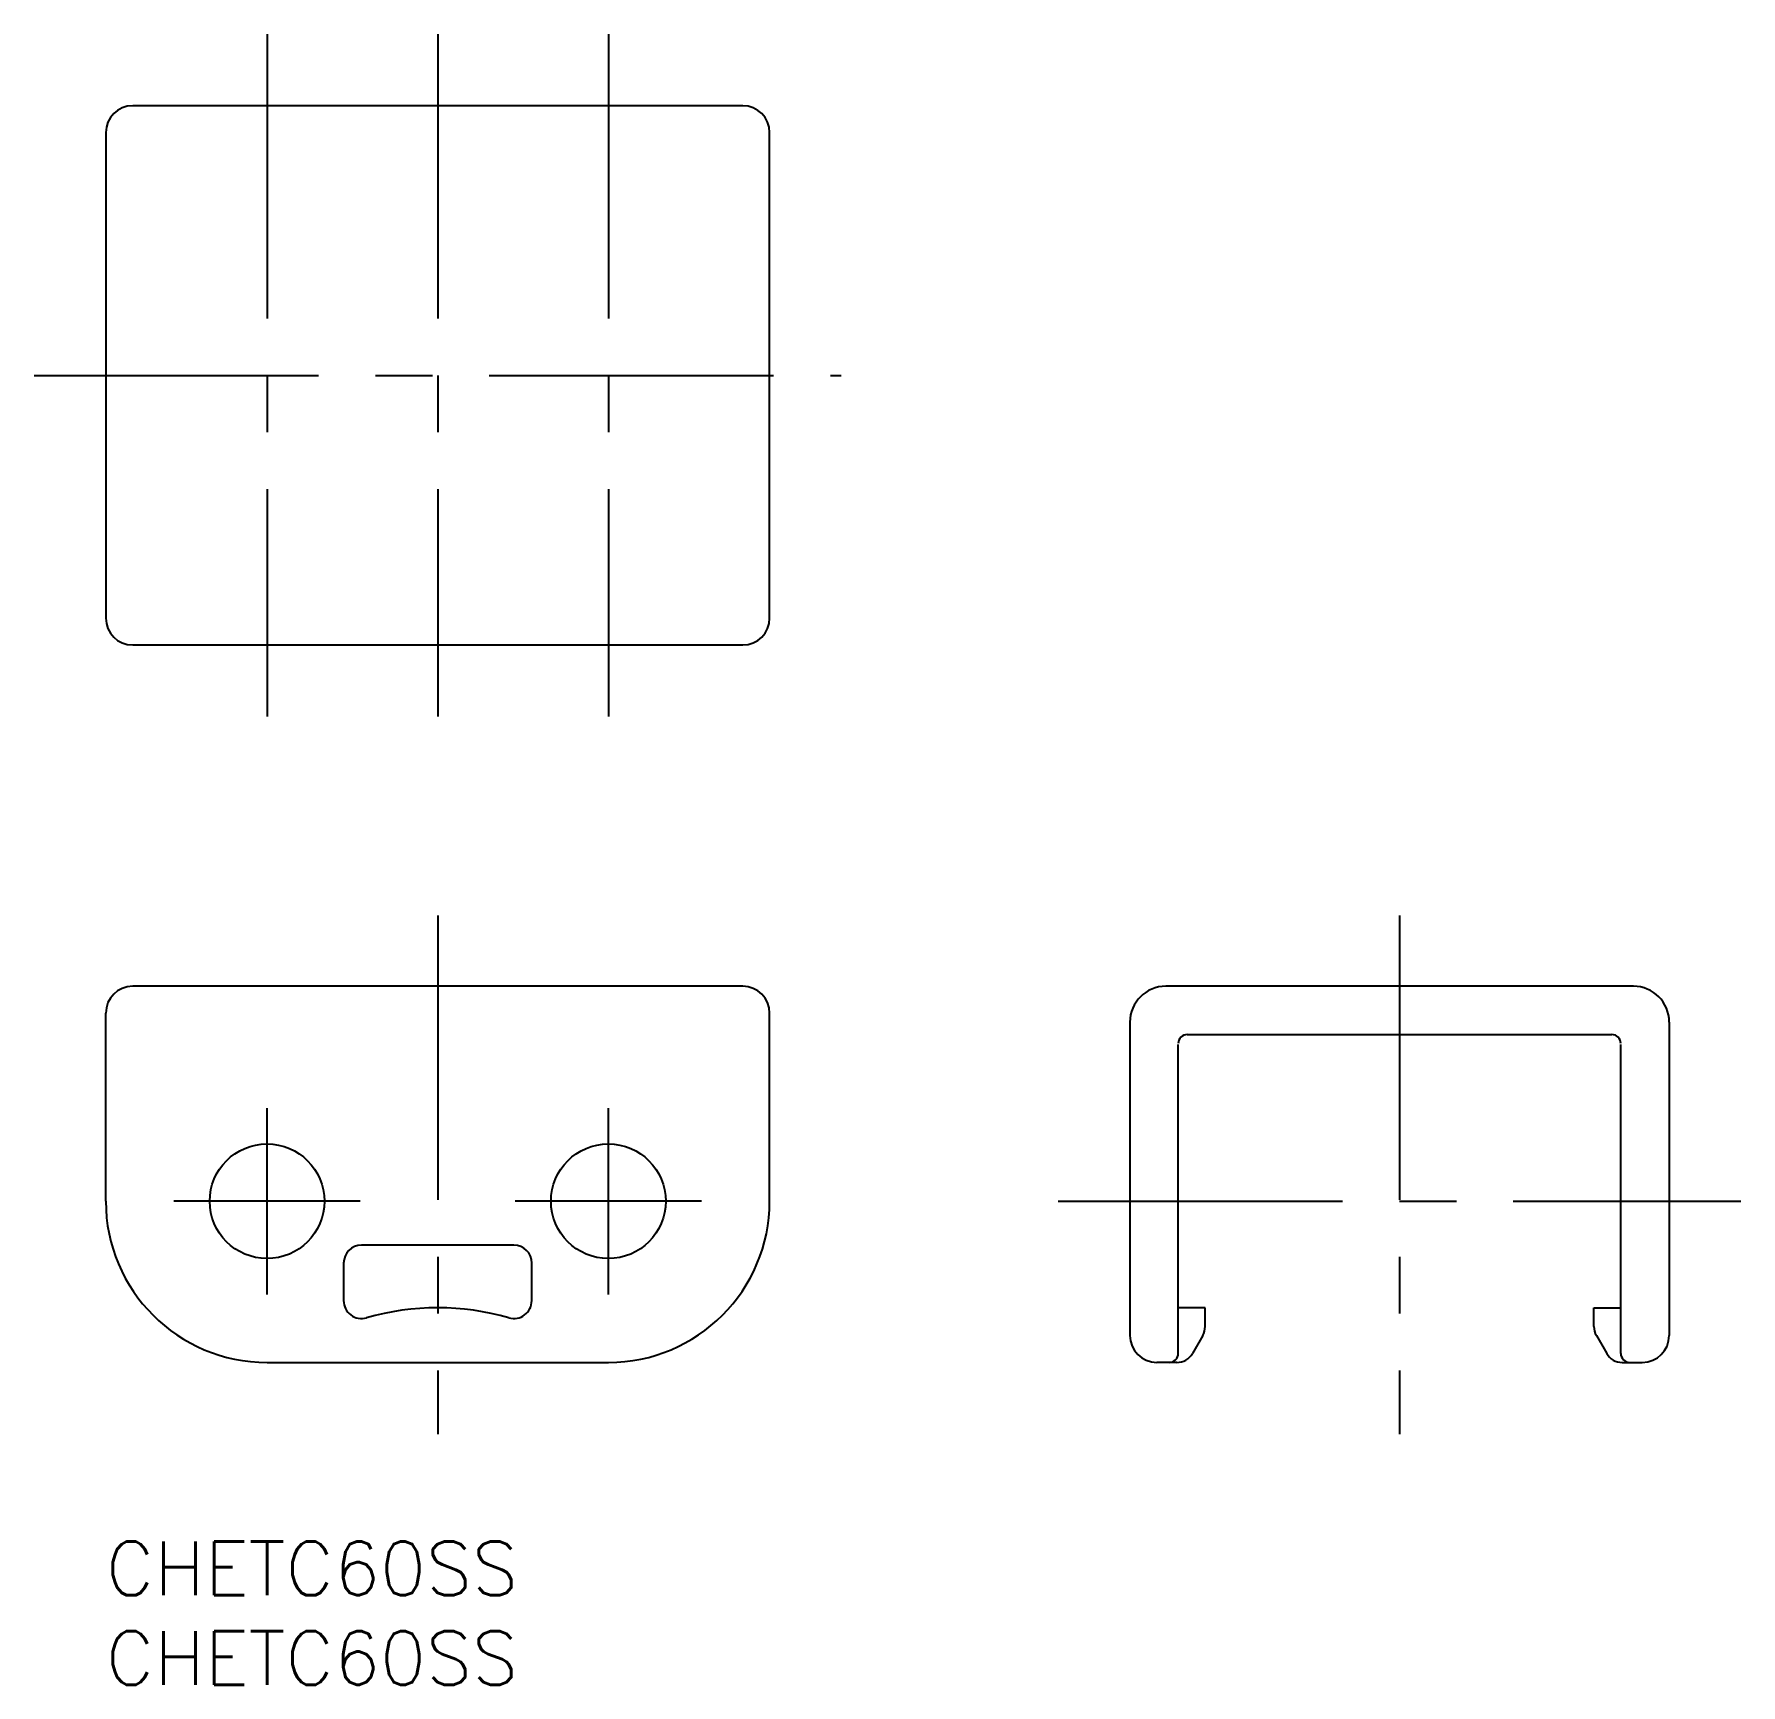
# Model space of a CAD drawing. Extents: x -4 to 91.3, y -8 to 84.2.
import ezdxf

# ---------------------------------------------------------------- set-up
doc = ezdxf.new("R2010")
doc.units = 0
doc.header["$LTSCALE"] = 0.5
doc.linetypes.add('CENTER', pattern=[50.8, 31.75, -6.35, 6.35, -6.35])
for name, color, linetype in [('MSM_CENTER', 1, 'CENTER'), ('MSM_CONTINUOUS', 7, 'CONTINUOUS'), ('MSM_PART_NUMBER', 7, 'CONTINUOUS')]:
    doc.layers.add(name, color=color, linetype=linetype)
doc.styles.get("Standard").update_dxf_attribs({"font": 'txt.shx', "height": 3, "bigfont": 'bigfont.shx'})

# ---------------------------------------------------------------- blocks, each defined once
blk = doc.blocks.new('*U10')
at = {"layer": 'MSM_PART_NUMBER'}
blk.add_text('CHETC60SS', height=3, dxfattribs=at).set_placement((0, -3))
blk = doc.blocks.new('*U11')
at = {"layer": 'MSM_PART_NUMBER'}
blk.add_text('CHETC60SS', height=3, dxfattribs=at).set_placement((0, -8))

msp = doc.modelspace()

# ---------------------------------------------------------------- linework, layer by layer
at = {"layer": 'MSM_CENTER'}
for p, q in [((9, 84.152), (9, 46.052)), ((18.525, 84.152), (18.525, 46.052)), ((28.05, 84.152), (28.05, 46.052)), ((-4, 65.102), (41.05, 65.102)), ((18.525, 34.95), (18.525, 6)), ((72.208, 34.95), (72.208, 6)), ((9, 13.8), (9, 24.2)), ((28.05, 13.8), (28.05, 24.2)), ((14.2, 19), (3.8, 19)), ((33.25, 19), (22.85, 19)), ((53.158, 19), (91.258, 19))]:
    msp.add_line(p, q, dxfattribs=at)
at = {"layer": 'MSM_CONTINUOUS', "color": 7, "linetype": 'CONTINUOUS'}
for p, q in [((35.55, 80.152), (1.5, 80.152)), ((0, 78.652), (0, 51.552)), ((37.05, 51.552), (37.05, 78.652)), ((1.5, 50.052), (35.55, 50.052)), ((35.55, 31), (1.5, 31)), ((85.258, 31), (59.158, 31)), ((0, 19), (0, 29.5)), ((37.05, 19), (37.05, 29.5)), ((57.158, 29), (57.158, 11.5)), ((87.258, 29), (87.258, 11.5)), ((59.858, 10.5), (59.858, 27.75)), ((60.358, 28.3), (84.058, 28.3)), ((84.558, 10.5), (84.558, 27.75)), ((22.775, 16.55), (14.275, 16.55)), ((13.275, 15.55), (13.275, 13.449)), ((23.775, 13.449), (23.775, 15.55)), ((61.358, 13.05), (59.858, 13.05)), ((61.358, 12), (61.358, 13.05)), ((83.058, 13.05), (84.558, 13.05)), ((83.058, 12), (83.058, 13.05)), ((9, 10), (28.05, 10)), ((59.781, 10), (58.658, 10)), ((84.636, 10), (85.758, 10))]:
    msp.add_line(p, q, dxfattribs=at)
at = {"layer": 'MSM_CONTINUOUS'}
for p, q in [((61.225, 11.5), (60.647, 10.5)), ((83.192, 11.5), (83.77, 10.5))]:
    msp.add_line(p, q, dxfattribs=at)
at = {"layer": 'MSM_CONTINUOUS', "color": 7, "linetype": 'CONTINUOUS'}
for centre in [(9, 19), (28.05, 19)]:
    msp.add_circle(centre, 3.2, dxfattribs=at)
for centre, radius, start, end in [((1.5, 78.652), 1.5, 90, 180), ((35.55, 78.652), 1.5, 360, 90), ((1.5, 51.552), 1.5, 180, 270), ((35.55, 51.552), 1.5, 270, 0), ((1.5, 29.5), 1.5, 90, 180), ((35.55, 29.5), 1.5, 0, 90), ((59.158, 29), 2, 90, 180), ((85.258, 29), 2, 0, 90), ((60.358, 27.8), 0.5, 90, 180), ((84.058, 27.8), 0.5, 0, 90), ((9, 19), 9, 180, 270), ((28.05, 19), 9, 270, 0), ((14.275, 15.55), 1, 90, 180), ((22.775, 15.55), 1, 0, 90), ((14.275, 13.449), 1, 180, 286.09013), ((22.775, 13.449), 1, 253.90987, 0), ((18.525, -1.285), 14.335, 73.90987, 106.09013), ((58.658, 11.5), 1.5, 180, 270), ((85.758, 11.5), 1.5, 270, 0), ((59.358, 10.5), 0.5, 270, 0), ((85.058, 10.5), 0.5, 180, 270)]:
    msp.add_arc(centre, radius, start, end, dxfattribs=at)
at = {"layer": 'MSM_CONTINUOUS'}
for centre, start, end in [((60.358, 12), 330, 0), ((84.058, 12), 180, 210), ((59.781, 11), 270, 330), ((84.636, 11), 210, 270)]:
    msp.add_arc(centre, 1, start, end, dxfattribs=at)

# ---------------------------------------------------------------- block references
for name in ['*U10', '*U11']:
    msp.add_blockref(name, (0, 0), dxfattribs=at)

doc.saveas('drawing.dxf')
